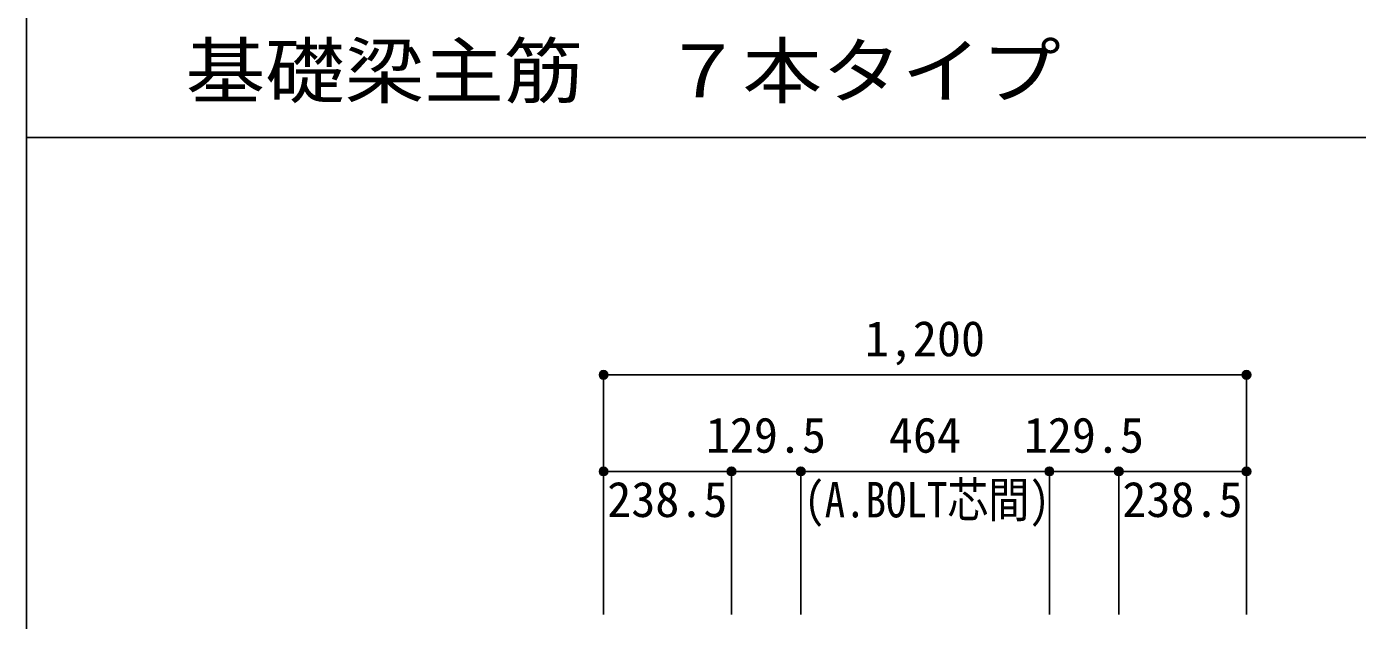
# Model space of a CAD drawing. Units: millimetres at full size, sheet at 1:30. Extents: x -5973 to 5954, y -4195 to 4201.
# Drawn here: x -5973 to -3489, y -1123 to -15 of the extents above; entities that cross this region are included whole.
import ezdxf
from ezdxf.enums import TextEntityAlignment as Align

# ---------------------------------------------------------------- set-up
doc = ezdxf.new("R2010")
doc.units = ezdxf.units.MM
doc.header["$LTSCALE"] = 30
doc.header["$PDMODE"] = 32
doc.header["$PDSIZE"] = 15
for name, color, linetype in [('0-7_文字', 4, 'Continuous'), ('0-D_寸法', 4, 'Continuous'), ('6-7_文字', 7, 'Continuous'), ('F-0_枠', 6, 'Continuous')]:
    doc.layers.add(name, color=color, linetype=linetype)
doc.styles.add('ＭＳ ゴシック', font='')
doc.styles.get('ＭＳ ゴシック').set_extended_font_data('MS Gothic')

msp = doc.modelspace()

# ---------------------------------------------------------------- linework, layer by layer
at = {"layer": '0-D_寸法'}
for p, q in [((-4895.8, -665.12), (-4895.8, -845.12)), ((-4895.8, -665.12), (-4895.8, -845.12)), ((-4895.8, -665.12), (-3695.8, -665.12)), ((-3695.8, -665.12), (-3695.8, -1112.16)), ((-4657.3, -845.12), (-4895.8, -845.12)), ((-4895.8, -845.12), (-4895.8, -1112.16)), ((-4527.8, -845.12), (-4657.3, -845.12)), ((-4657.3, -845.12), (-4657.3, -1112.16)), ((-4063.8, -845.12), (-4527.8, -845.12)), ((-4527.8, -845.12), (-4527.8, -1112.16)), ((-3934.3, -845.12), (-4063.8, -845.12)), ((-4063.8, -845.12), (-4063.8, -1112.16)), ((-3695.8, -845.12), (-3934.3, -845.12)), ((-3934.3, -845.12), (-3934.3, -1112.16)), ((-3695.8, -845.12), (-3695.8, -1112.16))]:
    msp.add_line(p, q, dxfattribs=at)
for centre, radius in [((-4895.8, -665.12), 8), ((-4895.8, -665.12), 7.2), ((-4895.8, -665.12), 6.4), ((-4895.8, -665.12), 5.6), ((-4895.8, -665.12), 4.8), ((-4895.8, -665.12), 4), ((-4895.8, -665.12), 3.2), ((-4895.8, -665.12), 2.4), ((-4895.8, -665.12), 1.6), ((-4895.8, -665.12), 0.8), ((-3695.8, -665.12), 8), ((-3695.8, -665.12), 7.2), ((-3695.8, -665.12), 6.4), ((-3695.8, -665.12), 5.6), ((-3695.8, -665.12), 4.8), ((-3695.8, -665.12), 4), ((-3695.8, -665.12), 3.2), ((-3695.8, -665.12), 2.4), ((-3695.8, -665.12), 1.6), ((-3695.8, -665.12), 0.8), ((-4895.8, -845.12), 8), ((-4895.8, -845.12), 7.2), ((-4895.8, -845.12), 6.4), ((-4895.8, -845.12), 5.6), ((-4895.8, -845.12), 4.8), ((-4895.8, -845.12), 4), ((-4895.8, -845.12), 3.2), ((-4895.8, -845.12), 2.4), ((-4895.8, -845.12), 1.6), ((-4895.8, -845.12), 0.8), ((-4657.3, -845.12), 8), ((-4657.3, -845.12), 7.2), ((-4657.3, -845.12), 6.4), ((-4657.3, -845.12), 5.6), ((-4657.3, -845.12), 4.8), ((-4657.3, -845.12), 4), ((-4657.3, -845.12), 3.2), ((-4657.3, -845.12), 2.4), ((-4657.3, -845.12), 1.6), ((-4657.3, -845.12), 0.8), ((-4527.8, -845.12), 8), ((-4527.8, -845.12), 7.2), ((-4527.8, -845.12), 6.4), ((-4527.8, -845.12), 5.6), ((-4527.8, -845.12), 4.8), ((-4527.8, -845.12), 4), ((-4527.8, -845.12), 3.2), ((-4527.8, -845.12), 2.4), ((-4527.8, -845.12), 1.6), ((-4527.8, -845.12), 0.8), ((-4063.8, -845.12), 8), ((-4063.8, -845.12), 7.2), ((-4063.8, -845.12), 6.4), ((-4063.8, -845.12), 5.6), ((-4063.8, -845.12), 4.8), ((-4063.8, -845.12), 4), ((-4063.8, -845.12), 3.2), ((-4063.8, -845.12), 2.4), ((-4063.8, -845.12), 1.6), ((-4063.8, -845.12), 0.8), ((-3934.3, -845.12), 8), ((-3934.3, -845.12), 7.2), ((-3934.3, -845.12), 6.4), ((-3934.3, -845.12), 5.6), ((-3934.3, -845.12), 4.8), ((-3934.3, -845.12), 4), ((-3934.3, -845.12), 3.2), ((-3934.3, -845.12), 2.4), ((-3934.3, -845.12), 1.6), ((-3934.3, -845.12), 0.8), ((-3695.8, -845.12), 8), ((-3695.8, -845.12), 7.2), ((-3695.8, -845.12), 6.4), ((-3695.8, -845.12), 5.6), ((-3695.8, -845.12), 4.8), ((-3695.8, -845.12), 4), ((-3695.8, -845.12), 3.2), ((-3695.8, -845.12), 2.4), ((-3695.8, -845.12), 1.6), ((-3695.8, -845.12), 0.8)]:
    msp.add_circle(centre, radius, dxfattribs=at)
at = {"layer": '0-D_寸法', "color": 7}
for p in [(-4895.8, -665.12), (-4895.8, -665.12), (-3695.8, -665.12), (-4895.8, -845.12), (-4657.3, -845.12), (-4527.8, -845.12), (-4063.8, -845.12), (-3934.3, -845.12), (-3695.8, -845.12)]:
    msp.add_point(p, dxfattribs=at)
at = {"layer": 'F-0_枠'}
msp.add_line((-5972.88, 4201.15), (-5972.88, -4195.24), dxfattribs=at)
at = {"layer": 'F-0_枠', "color": 2}
msp.add_line((-5972.88, -222.05), (3723.6, -222.05), dxfattribs=at)

# ---------------------------------------------------------------- texts
at = {"layer": '0-7_文字', "style": 'ＭＳ ゴシック', "width": 0.85}
msp.add_text('(A.BOLT芯間)', height=65.98, dxfattribs=at).set_placement((-4521.32, -950.8), align=Align.BOTTOM_LEFT)
at = {"layer": '0-D_寸法', "style": 'ＭＳ ゴシック'}
for s, p in [('1,200', (-4408.3, -650.12)), ('129.5', (-4705.05, -830.12)), ('464', (-4363.3, -830.12)), ('129.5', (-4111.55, -830.12)), ('238.5', (-4889.05, -950.12)), ('238.5', (-3927.55, -950.12))]:
    msp.add_text(s, height=65.98, dxfattribs=at).set_placement(p, align=Align.BOTTOM_LEFT)
at = {"layer": '6-7_文字', "color": 2, "style": 'ＭＳ ゴシック', "width": 1.1}
msp.add_text('\u3000\u3000基礎梁主筋\u3000７本タイプ', height=98.97, dxfattribs=at).set_placement((-5972.88, -177.05), align=Align.BOTTOM_LEFT)

doc.saveas('drawing.dxf')
